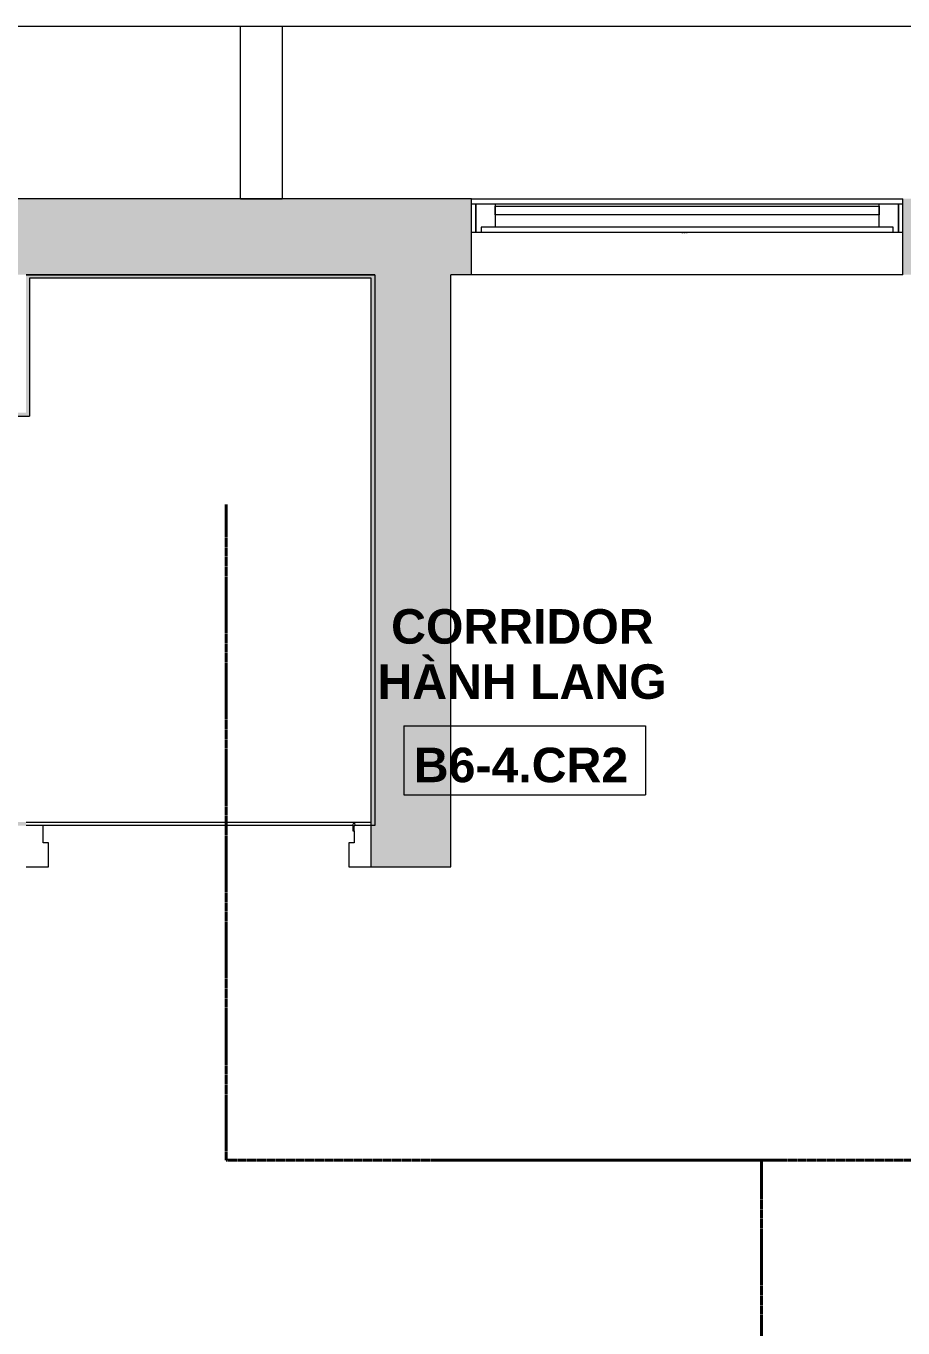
# Model space of a CAD drawing. Header units: millimetres. Extents: x -32790 to 17860, y 16874 to 75497.
# Drawn here: x -6405 to -3865, y 71727 to 75497 of the extents above; entities that cross this region are included whole.
import ezdxf

# ---------------------------------------------------------------- set-up
doc = ezdxf.new("R2010")
doc.units = ezdxf.units.MM
doc.linetypes.add('Dash', pattern=[6.35, 3.175, -3.175])
doc.linetypes.add('dash 1-1', pattern=[2, 1, -1])
for name, color, linetype, lineweight in [('A-AREA-IDEN', 2, 'Continuous', 9), ('A-DETL', 90, 'Continuous', 5), ('A-DOOR', 31, 'Continuous', 5), ('A-DOOR-FRAM', 31, 'Continuous', 5), ('A-GLAZ', 151, 'Continuous', 5), ('A-GLAZ-CWMG', 51, 'Continuous', 5), ('A-GLAZ-HDLN', 1, 'Dash', 5), ('A-WALL', 113, 'Continuous', 5), ('A-WALL-PATT', 111, 'Continuous', 5)]:
    doc.layers.add(name, color=color, linetype=linetype, lineweight=lineweight)
doc.styles.add('Arial_B', font='arialbd.ttf', dxfattribs={"height": 100})

# ---------------------------------------------------------------- blocks, each defined once
blk = doc.blocks.new('VGU_CLUSTER_W1A - W2A - W3A - W4 - W5C - W6 - VGU_CLUSTER_W4-8565192-4th Traffic Floor Plan - Pedestrian')
at = {"layer": 'A-GLAZ', "lineweight": 9}
for p, q in [((-625, -12), (-612, -12)), ((-612, -12), (-597, -12)), ((-612, -95), (-612, -12)), ((-612, -12), (-612, -95)), ((-597, -12), (-597, -28)), ((-597, -28), (-556, -28)), ((-556, -28), (-556, -95)), ((556, -28), (597, -28)), ((556, -95), (556, -28)), ((597, -12), (612, -12)), ((597, -28), (597, -12)), ((612, -12), (612, -95)), ((612, -12), (625, -12)), ((612, -95), (612, -12)), ((-556, -88), (-556, -63)), ((-556, -63), (556, -63)), ((556, -63), (556, -88)), ((-612, -95), (-625, -95)), ((-556, -95), (-612, -95)), ((556, -88), (-556, -88)), ((612, -95), (556, -95)), ((625, -95), (612, -95))]:
    blk.add_line(p, q, dxfattribs=at)
at = {"layer": 'A-GLAZ'}
for p, q in [((-597, -12), (597, -12)), ((-556, -28), (556, -28)), ((556, -95), (-556, -95))]:
    blk.add_line(p, q, dxfattribs=at)
at = {"layer": 'A-GLAZ-HDLN'}
for p in [(-15.2, -12), (15.2, -12)]:
    blk.add_line(p, (0, -12), dxfattribs=at)
blk = doc.blocks.new('DP3-D301 - DP3-D301-9167286-4th Traffic Floor Plan - Pedestrian')
at = {"layer": 'A-DOOR'}
for p, q in [((447, 63.1), (447, 44.1)), ((447, 44.1), (450, 44.1)), ((450, 44.1), (450, 58.5))]:
    blk.add_line(p, q, dxfattribs=at)
for centre, radius, start, end in [((450, 63.1), 3, 290.6789, 180), ((450, 63.1), 3, 48.0065, 121.3362), ((450, 63.1), 3, 48.0065, 121.3362), ((450, 63.1), 3, 48.0065, 121.3362), ((450, 63.1), 3, 48.0065, 121.3362), ((450, 63.1), 3, 48.0065, 121.3362), ((450, 63.1), 3, 48.0065, 121.3362), ((450, 63.1), 3, 48.0065, 121.3362), ((452.2, 58.4), 2.19, 120.9247, 176.9338)]:
    blk.add_arc(centre, radius, start, end, dxfattribs=at)
at = {"layer": 'A-DOOR-FRAM'}
for p, q in [((-450, 60), (-500, 60)), ((-450, 10), (-450, 60)), ((450, 44.1), (450, 10)), ((500, 60), (450.7, 60)), ((-435, 10), (-450, 10)), ((-435, -60), (-435, 10)), ((450, 10), (435, 10)), ((435, 10), (435, -60)), ((-500, -60), (-435, -60)), ((435, -60), (500, -60))]:
    blk.add_line(p, q, dxfattribs=at)
blk = doc.blocks.new('Rectangular Mullion - TWOG-PROFILE-Mullion-120X500-V29-4th Traffic Floor Plan - Pedestrian')
at = {"layer": 'A-GLAZ-CWMG'}
for p, q in [((60, 250), (-60, 250)), ((-60, 250), (-60, -250)), ((60, -250), (60, 250)), ((60, -250), (-60, -250))]:
    blk.add_line(p, q, dxfattribs=at)
blk = doc.blocks.new('Room Tag - Room Tag-8377849-4th Traffic Floor Plan - Pedestrian')
at = {"layer": 'A-AREA-IDEN'}
for p, q in [((-7, -0.80625), (-7, -4.80625)), ((-7, -0.80625), (7, -0.80625)), ((7, -0.80625), (7, -4.80625)), ((-7, -4.80625), (7, -4.80625))]:
    blk.add_line(p, q, dxfattribs=at)

msp = doc.modelspace()

# ---------------------------------------------------------------- hatches: boundary and pattern name
at = {"layer": 'A-WALL-PATT'}
h = msp.add_hatch(color=256, dxfattribs=at)
h.paths.add_polyline_path([(-5394.9, 74777), (-5114.9, 74777), (-5114.9, 74997), (-6699.1, 74997), (-6699.1, 74777), (-5661.5, 74777)])
h.paths.add_polyline_path([(-8552, 74777), (-7956.6, 74777), (-7956.6, 74997), (-9774.9, 74997), (-9774.9, 74777), (-9130.2, 74777)])
h.paths.add_polyline_path([(-3804.9, 74777), (-3804.9, 74997), (-3864.9, 74997), (-3864.9, 74777)])
for points in [[(-6394.9, 74377), (-6394.9, 74777), (-6404.9, 74777), (-6404.9, 74377)], [(-5661.5, 74767), (-5404.9, 74767), (-5404.9, 74777), (-6394.9, 74777), (-6394.9, 74767)], [(-5394.9, 73192), (-5394.9, 74777), (-5404.9, 74777), (-5404.9, 73192)], [(-5174.9, 74777), (-5394.9, 74777), (-5394.9, 74429.5), (-5174.9, 74429.5)], [(-5174.9, 73062), (-5174.9, 74429.5), (-5394.9, 74429.5), (-5394.9, 73062)], [(-6394.9, 74367), (-6394.9, 74377), (-6534.9, 74377), (-6534.9, 74367), (-6404.9, 74367)], [(-5404.9, 73062), (-5394.9, 73062), (-5394.9, 73182), (-5404.9, 73182), (-5404.9, 73148.7)]]:
    msp.add_hatch(color=256, dxfattribs=at).paths.add_polyline_path(points)
h = msp.add_hatch(color=256, dxfattribs=at)
h.paths.add_polyline_path([(-5394.9, 73182), (-5394.9, 73192), (-5404.9, 73192), (-5404.9, 73182)])
h.paths.add_polyline_path([(-6404.9, 73182), (-6404.9, 73192), (-6524.9, 73192), (-6524.9, 73182)])

# ---------------------------------------------------------------- linework, layer by layer
at = {"layer": 'A-DETL', "linetype": 'dash 1-1', "lineweight": 40}
for p, q in [((-5824.9, 72212.5), (-5824.9, 74112.5)), ((-5824.9, 72212.5), (-2424.9, 72212.5)), ((-4274.9, 72212.5), (-4274.9, 67412.5))]:
    msp.add_line(p, q, dxfattribs=at)
at = {"layer": 'A-WALL'}
for p, q in [((-9774.9, 75497.1), (6870.1, 75497.1)), ((-5114.9, 74997), (-3864.9, 74997)), ((-3864.9, 74777), (-5114.9, 74777)), ((-6404.9, 73192), (-5404.9, 73192)), ((-5457.9, 73182), (-6354.9, 73182))]:
    msp.add_line(p, q, dxfattribs=at)
at = {"layer": 'A-WALL', "lineweight": 15}
for p, q in [((-5114.9, 74997), (-7048.3, 74997)), ((-5114.9, 74777), (-5114.9, 74997)), ((-3864.9, 74777), (-3864.9, 74997)), ((-5394.9, 74777), (-6404.9, 74777)), ((-6404.9, 74777), (-5394.9, 74777)), ((-6394.9, 74767), (-6394.9, 74367)), ((-5404.9, 74767), (-6394.9, 74767)), ((-5404.9, 73062), (-5404.9, 74767)), ((-5394.9, 74777), (-5394.9, 73182)), ((-5114.9, 74777), (-5174.9, 74777)), ((-5174.9, 73062), (-5174.9, 74777)), ((-6534.9, 74367), (-6394.9, 74367)), ((-5394.9, 73182), (-5404.9, 73182)), ((-5404.9, 73062), (-5174.9, 73062))]:
    msp.add_line(p, q, dxfattribs=at)

# ---------------------------------------------------------------- block references
at = {"layer": 'A-AREA-IDEN', "xscale": 49.99999999999998, "yscale": 49.99999999999998, "zscale": 49.99999999999998}
msp.add_blockref('Room Tag - Room Tag-8377849-4th Traffic Floor Plan - Pedestrian', (-4960.6, 73511.1), dxfattribs=at)
at = {"layer": 'A-DOOR-FRAM'}
msp.add_blockref('DP3-D301 - DP3-D301-9167286-4th Traffic Floor Plan - Pedestrian', (-5904.9, 73122), dxfattribs=at)
at = {"layer": 'A-GLAZ', "rotation": 180}
msp.add_blockref('VGU_CLUSTER_W1A - W2A - W3A - W4 - W5C - W6 - VGU_CLUSTER_W4-8565192-4th Traffic Floor Plan - Pedestrian', (-4489.9, 74887), dxfattribs=at)
at = {"layer": 'A-GLAZ-CWMG', "extrusion": (0, 0, -1)}
msp.add_blockref('Rectangular Mullion - TWOG-PROFILE-Mullion-120X500-V29-4th Traffic Floor Plan - Pedestrian', (5723.3, 75247), dxfattribs=at)

# ---------------------------------------------------------------- texts
at = {"layer": 'A-AREA-IDEN', "char_height": 100, "attachment_point": 1, "style": 'Arial_B'}
for s, insert, width in [('CORRIDOR', (-5347.5, 73808.5), 933.966), ('HÀNH LANG', (-5387.2, 73648.8), 1030.168), ('B6-4.CR2', (-5281.8, 73407.3), 765.612)]:
    msp.add_mtext(s, dxfattribs=dict(at, insert=insert, width=width))

doc.saveas('drawing.dxf')
